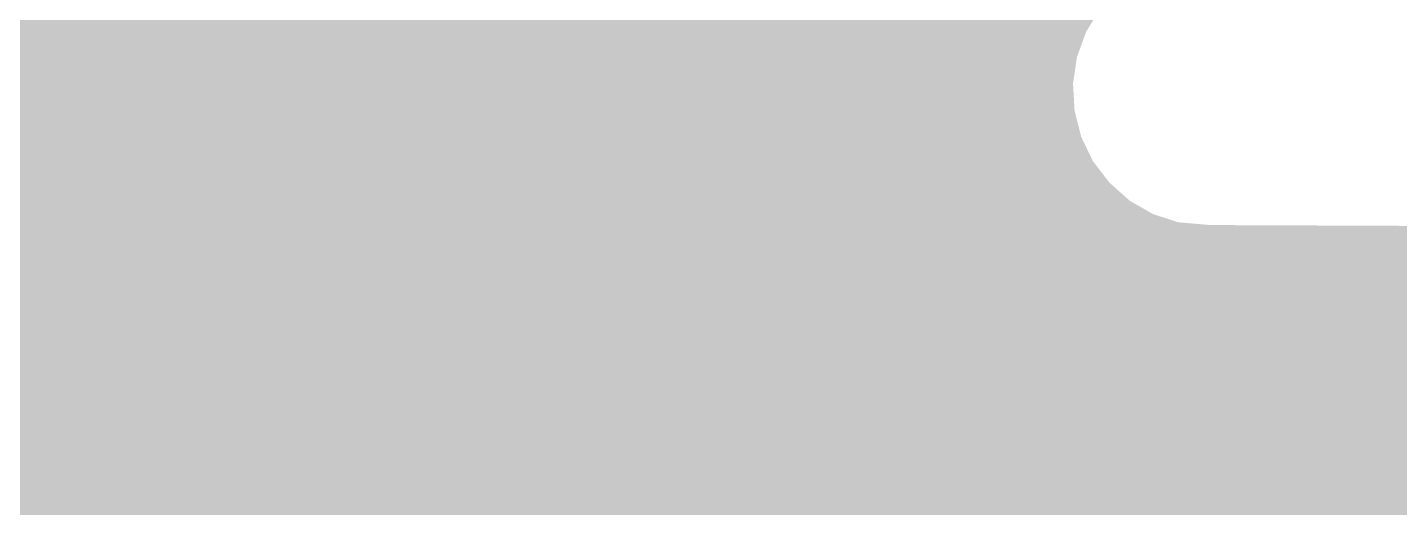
# Model space of a CAD drawing. Extents: x -0.29 to 2.65, y -0.09 to 2.49.
# Drawn here: x 1.387 to 1.894, y 1.6 to 1.777 of the extents above; entities that cross this region are included whole.
import ezdxf

# ---------------------------------------------------------------- set-up
doc = ezdxf.new("R2010")
doc.units = 0
doc.layers.add('Bottom', color=6, linetype='CONTINUOUS')

msp = doc.modelspace()

# ---------------------------------------------------------------- linework, layer by layer
at = {"layer": 'Bottom', "linetype": 'CONTINUOUS', "const_width": 0.025}
for points in [[(1.7668, 1.7812), (1.7733, 1.7918)], [(1.0441, 1.7876), (1.768, 1.7876)], [(1.7625, 1.7694), (1.7668, 1.7812)], [(1.7607, 1.7571), (1.7625, 1.7694)], [(1.0449, 1.7628), (1.7586, 1.7628)], [(1.7614, 1.7446), (1.7607, 1.7571)], [(1.7645, 1.7325), (1.7614, 1.7446)], [(1.0449, 1.7379), (1.7602, 1.7379)], [(1.7699, 1.7213), (1.7645, 1.7325)], [(1.7775, 1.7114), (1.7699, 1.7213)], [(1.0449, 1.713), (1.7735, 1.713)], [(1.7868, 1.7031), (1.7775, 1.7114)], [(1.7976, 1.6969), (1.7868, 1.7031)], [(1.8095, 1.693), (1.7976, 1.6969)], [(1.8234, 1.6918), (1.8095, 1.693)], [(1.9218, 1.6914), (1.8234, 1.6918)], [(1.0449, 1.6882), (2.1125, 1.6882)], [(1.0449, 1.6633), (2.1047, 1.6633)], [(1.0449, 1.6384), (2.1043, 1.6384)], [(1.0449, 1.6135), (2.1043, 1.6135)], [(1.0449, 1.5887), (2.1043, 1.5887)]]:
    msp.add_lwpolyline(points, dxfattribs=at)
at = {"layer": 'Bottom', "linetype": 'CONTINUOUS', "const_width": 0.0125}
for points in [[(1.7605, 1.7812, 1), (1.773, 1.7812, 1), (1.7605, 1.7812, 1)], [(1.7605, 1.7812, 1), (1.773, 1.7812, 1), (1.7605, 1.7812, 1)], [(1.7563, 1.7694, 1), (1.7688, 1.7694, 1), (1.7563, 1.7694, 1)], [(1.7563, 1.7694, 1), (1.7688, 1.7694, 1), (1.7563, 1.7694, 1)], [(1.7545, 1.7571, 1), (1.767, 1.7571, 1), (1.7545, 1.7571, 1)], [(1.7545, 1.7571, 1), (1.767, 1.7571, 1), (1.7545, 1.7571, 1)], [(1.7551, 1.7446, 1), (1.7676, 1.7446, 1), (1.7551, 1.7446, 1)], [(1.7551, 1.7446, 1), (1.7676, 1.7446, 1), (1.7551, 1.7446, 1)], [(1.7582, 1.7325, 1), (1.7707, 1.7325, 1), (1.7582, 1.7325, 1)], [(1.7582, 1.7325, 1), (1.7707, 1.7325, 1), (1.7582, 1.7325, 1)], [(1.7637, 1.7213, 1), (1.7762, 1.7213, 1), (1.7637, 1.7213, 1)], [(1.7637, 1.7213, 1), (1.7762, 1.7213, 1), (1.7637, 1.7213, 1)], [(1.7712, 1.7114, 1), (1.7837, 1.7114, 1), (1.7712, 1.7114, 1)], [(1.7712, 1.7114, 1), (1.7837, 1.7114, 1), (1.7712, 1.7114, 1)], [(1.7806, 1.7031, 1), (1.7931, 1.7031, 1), (1.7806, 1.7031, 1)], [(1.7806, 1.7031, 1), (1.7931, 1.7031, 1), (1.7806, 1.7031, 1)], [(1.7914, 1.6969, 1), (1.8039, 1.6969, 1), (1.7914, 1.6969, 1)], [(1.7914, 1.6969, 1), (1.8039, 1.6969, 1), (1.7914, 1.6969, 1)], [(1.8032, 1.693, 1), (1.8157, 1.693, 1), (1.8032, 1.693, 1)], [(1.8032, 1.693, 1), (1.8157, 1.693, 1), (1.8032, 1.693, 1)], [(1.8171, 1.6918, 1), (1.8296, 1.6918, 1), (1.8171, 1.6918, 1)], [(1.8171, 1.6918, 1), (1.8296, 1.6918, 1), (1.8171, 1.6918, 1)]]:
    msp.add_lwpolyline(points, format="xyb", dxfattribs=at)

doc.saveas('drawing.dxf')
